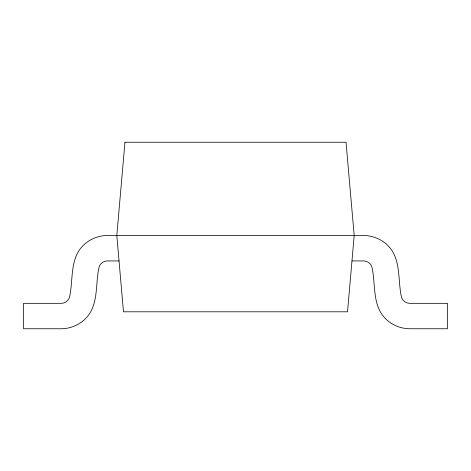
<?xml version="1.0" encoding="UTF-8"?>
<svg xmlns="http://www.w3.org/2000/svg" width="471" height="471" viewBox="0 0 471 471"><rect width="100%" height="100%" fill="white"/><g stroke="black" fill="none" stroke-linecap="round" stroke-linejoin="round"><path stroke-width="0.71" d="M119.033 260.934L107.2 260.934C103.043 260.875 99.24 264.243 98.786 268.382C95.336 284.908 98.663 305.149 85.81 318.355C79.434 324.89 70.497 328.693 61.371 328.758L23.55 328.758L23.55 303.324L61.371 303.324C65.528 303.377 69.337 300.015 69.785 295.876C73.229 279.35 69.908 259.109 82.761 245.903C89.137 239.374 98.074 235.565 107.2 235.5L363.8 235.5C372.926 235.565 381.863 239.368 388.239 245.903C401.092 259.109 397.765 279.35 401.215 295.876C401.663 300.015 405.472 303.383 409.629 303.324L447.45 303.324L447.45 328.758L409.629 328.758C400.503 328.693 391.566 324.89 385.19 318.355C372.337 305.149 375.658 284.908 372.214 268.382C371.76 264.243 367.957 260.875 363.8 260.934L351.967 260.934M124.968 142.242L116.808 235.5L123.484 311.802L347.516 311.802L354.192 235.5L346.032 142.242L124.968 142.242"/></g></svg>
